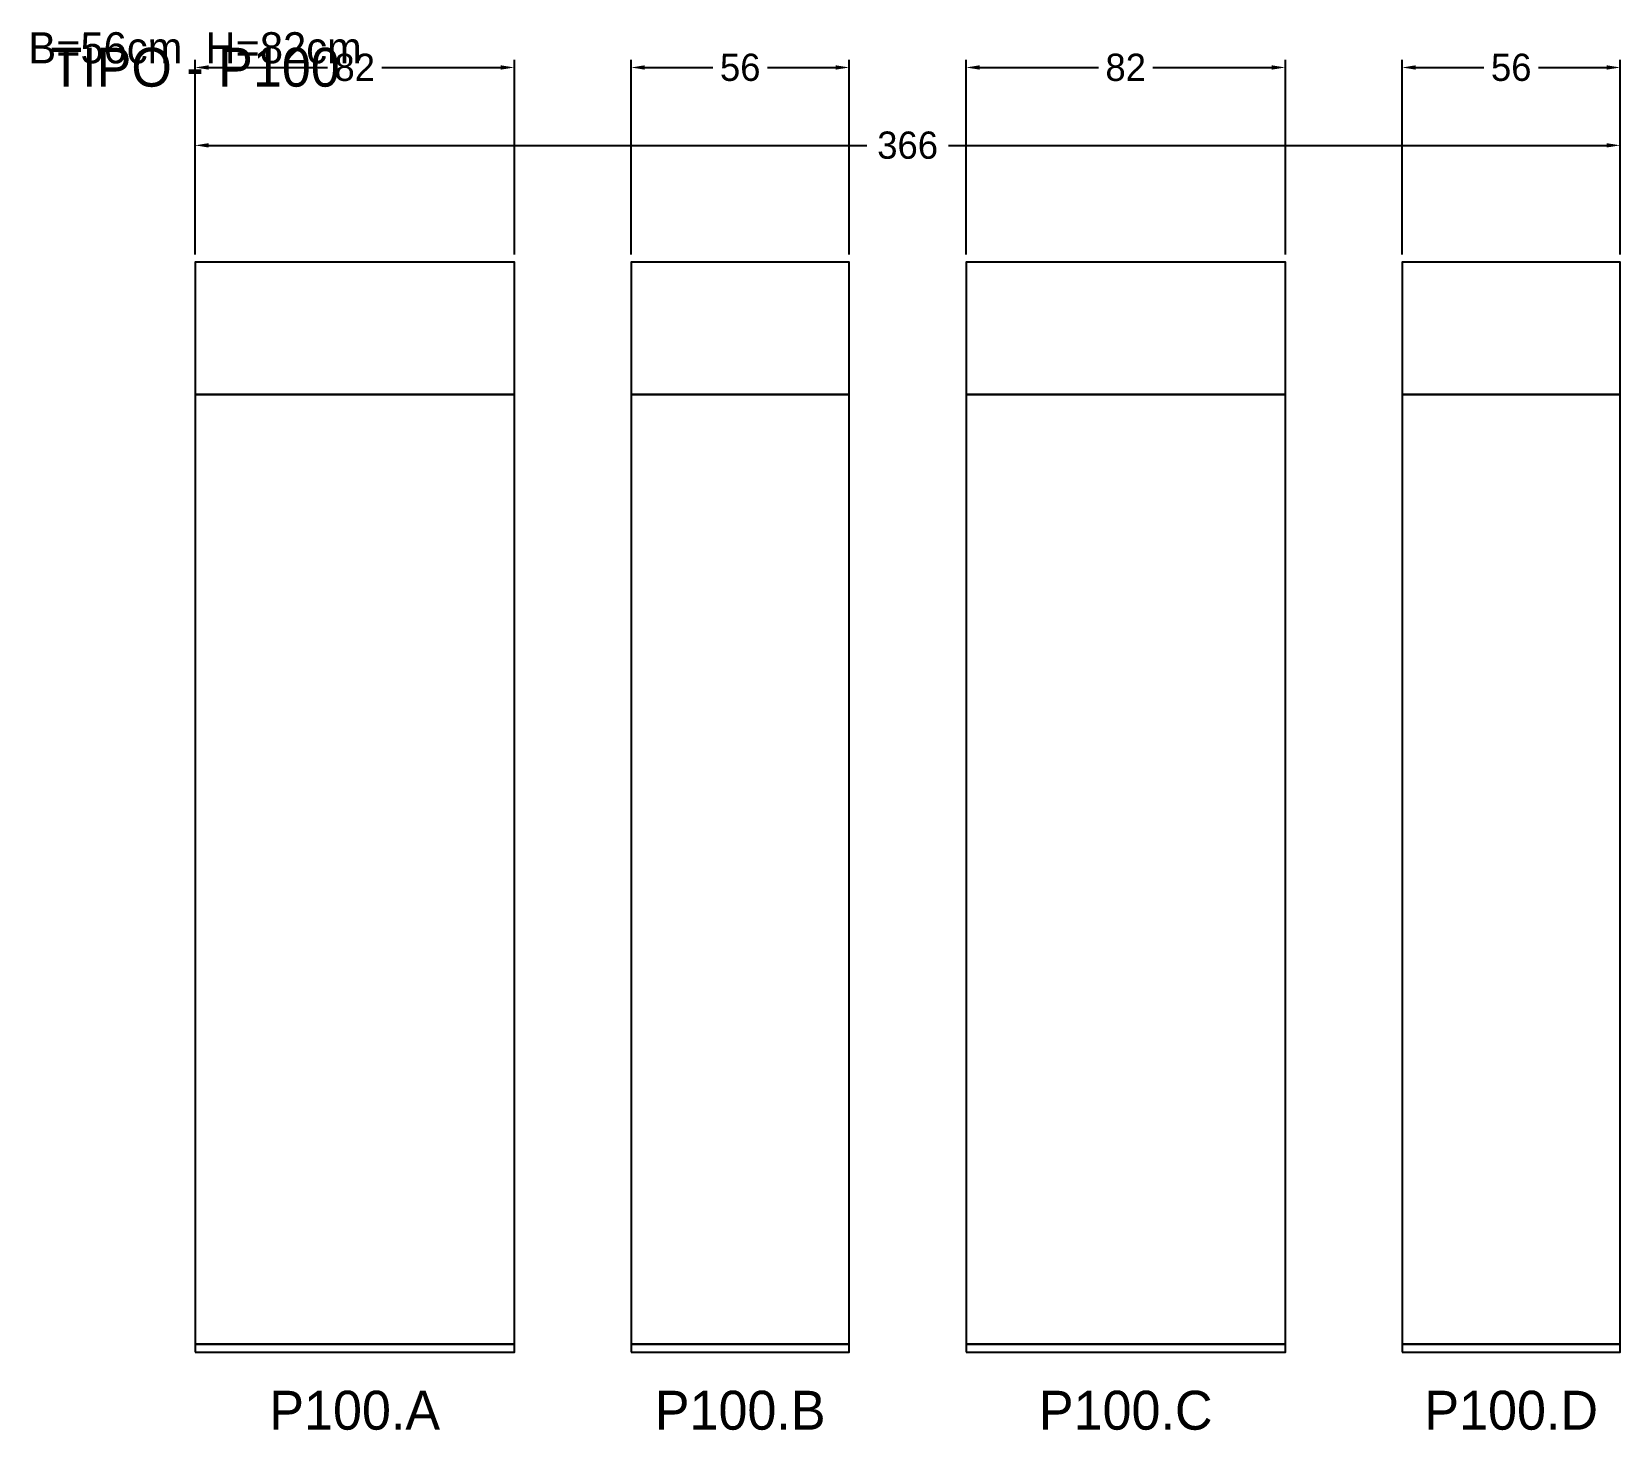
# Model space of a CAD drawing. Header units: metres. Extents: x -42 to 366, y -20 to 339.
import ezdxf

# ---------------------------------------------------------------- set-up
doc = ezdxf.new("R2010")
doc.units = ezdxf.units.M
for name, color, linetype in [('COTA', 3, 'Continuous'), ('Cota Secao (2x)', 3, 'Continuous'), ('NOMENCLATURA', 1, 'Continuous'), ('Paineis', 7, 'Continuous'), ('Texto Secao', 2, 'Continuous')]:
    doc.layers.add(name, color=color, linetype=linetype)
doc.dimstyles.new('COTA', dxfattribs={"dimtxt": 7, "dimasz": 3.5, "dimexe": 2, "dimexo": 2, "dimgap": 1.5, "dimtad": 1, "dimdec": 1, "dimcen": 2.5, "dimclrd": 3, "dimclre": 3, "dimclrt": 3, "dimazin": 3, "dimtfac": 1, "dimtmove": 0, "dimatfit": 3})

# ---------------------------------------------------------------- blocks, each defined once
blk = doc.blocks.new('_CLOSEDFILLED')
at = {"color": 0, "linetype": 'BYBLOCK'}
blk.add_solid([(-1, 0.16), (0, 0), (-1, -0.16)], dxfattribs=at)
blk = doc.blocks.new('*D1')
at = {"color": 3}
for p, q in [((0, 282), (0, 312)), ((366, 282), (366, 312)), ((3.5, 310), (172.5, 310)), ((193.5, 310), (362.5, 310))]:
    blk.add_line(p, q, dxfattribs=at)
at = {"layer": 'Defpoints'}
for p in [(0, 310), (0, 280), (366, 280)]:
    blk.add_point(p, dxfattribs=at)
at = {"layer": 'COTA', "color": 3, "xscale": 3.5, "yscale": 3.5, "rotation": 180}
blk.add_blockref('_CLOSEDFILLED', (0, 310), dxfattribs=at)
at = {"layer": 'COTA', "color": 3, "xscale": 3.5, "yscale": 3.5}
blk.add_blockref('_CLOSEDFILLED', (366, 310), dxfattribs=at)
at = {"layer": 'COTA', "color": 3, "insert": (183, 310), "char_height": 7, "attachment_point": 5}
blk.add_mtext('366', dxfattribs=at)
blk = doc.blocks.new('*D2')
at = {"color": 3}
for p, q in [((0, 282), (0, 332)), ((82, 282), (82, 332)), ((3.5, 330), (34, 330)), ((48, 330), (78.5, 330))]:
    blk.add_line(p, q, dxfattribs=at)
at = {"layer": 'Defpoints'}
for p in [(0, 330), (0, 280), (82, 280)]:
    blk.add_point(p, dxfattribs=at)
at = {"layer": 'COTA', "color": 3, "xscale": 3.5, "yscale": 3.5, "rotation": 180}
blk.add_blockref('_CLOSEDFILLED', (0, 330), dxfattribs=at)
at = {"layer": 'COTA', "color": 3, "xscale": 3.5, "yscale": 3.5}
blk.add_blockref('_CLOSEDFILLED', (82, 330), dxfattribs=at)
at = {"layer": 'COTA', "color": 3, "insert": (41, 330), "char_height": 7, "attachment_point": 5}
blk.add_mtext('82', dxfattribs=at)
blk = doc.blocks.new('*D3')
at = {"color": 3}
for p, q in [((112, 282), (112, 332)), ((168, 282), (168, 332)), ((115.5, 330), (133, 330)), ((147, 330), (164.5, 330))]:
    blk.add_line(p, q, dxfattribs=at)
at = {"layer": 'Defpoints'}
for p in [(112, 330), (112, 280), (168, 280)]:
    blk.add_point(p, dxfattribs=at)
at = {"layer": 'COTA', "color": 3, "xscale": 3.5, "yscale": 3.5, "rotation": 180}
blk.add_blockref('_CLOSEDFILLED', (112, 330), dxfattribs=at)
at = {"layer": 'COTA', "color": 3, "xscale": 3.5, "yscale": 3.5}
blk.add_blockref('_CLOSEDFILLED', (168, 330), dxfattribs=at)
at = {"layer": 'COTA', "color": 3, "insert": (140, 330), "char_height": 7, "attachment_point": 5}
blk.add_mtext('56', dxfattribs=at)
blk = doc.blocks.new('*D4')
at = {"color": 3}
for p, q in [((198, 282), (198, 332)), ((280, 282), (280, 332)), ((201.5, 330), (232, 330)), ((246, 330), (276.5, 330))]:
    blk.add_line(p, q, dxfattribs=at)
at = {"layer": 'Defpoints'}
for p in [(198, 330), (198, 280), (280, 280)]:
    blk.add_point(p, dxfattribs=at)
at = {"layer": 'COTA', "color": 3, "xscale": 3.5, "yscale": 3.5, "rotation": 180}
blk.add_blockref('_CLOSEDFILLED', (198, 330), dxfattribs=at)
at = {"layer": 'COTA', "color": 3, "xscale": 3.5, "yscale": 3.5}
blk.add_blockref('_CLOSEDFILLED', (280, 330), dxfattribs=at)
at = {"layer": 'COTA', "color": 3, "insert": (239, 330), "char_height": 7, "attachment_point": 5}
blk.add_mtext('82', dxfattribs=at)
blk = doc.blocks.new('*D5')
at = {"color": 3}
for p, q in [((310, 282), (310, 332)), ((366, 282), (366, 332)), ((313.5, 330), (331, 330)), ((345, 330), (362.5, 330))]:
    blk.add_line(p, q, dxfattribs=at)
at = {"layer": 'Defpoints'}
for p in [(310, 330), (310, 280), (366, 280)]:
    blk.add_point(p, dxfattribs=at)
at = {"layer": 'COTA', "color": 3, "xscale": 3.5, "yscale": 3.5, "rotation": 180}
blk.add_blockref('_CLOSEDFILLED', (310, 330), dxfattribs=at)
at = {"layer": 'COTA', "color": 3, "xscale": 3.5, "yscale": 3.5}
blk.add_blockref('_CLOSEDFILLED', (366, 330), dxfattribs=at)
at = {"layer": 'COTA', "color": 3, "insert": (338, 330), "char_height": 7, "attachment_point": 5}
blk.add_mtext('56', dxfattribs=at)

msp = doc.modelspace()

# ---------------------------------------------------------------- linework, layer by layer
at = {"layer": 'Paineis'}
for points in [[(0, 246), (82, 246), (82, 280), (0, 280)], [(112, 246), (168, 246), (168, 280), (112, 280)], [(198, 246), (280, 246), (280, 280), (198, 280)], [(310, 246), (366, 246), (366, 280), (310, 280)], [(0, 2), (82, 2), (82, 246), (0, 246)], [(112, 2), (168, 2), (168, 246), (112, 246)], [(198, 2), (280, 2), (280, 246), (198, 246)], [(310, 2), (366, 2), (366, 246), (310, 246)], [(0, 0), (82, 0), (82, 2), (0, 2)], [(112, 0), (168, 0), (168, 2), (112, 2)], [(198, 0), (280, 0), (280, 2), (198, 2)], [(310, 0), (366, 0), (366, 2), (310, 2)]]:
    msp.add_lwpolyline(points, close=True, dxfattribs=at)

# ---------------------------------------------------------------- texts
at = {"layer": 'Cota Secao (2x)', "insert": (0, 335), "char_height": 8, "width": 386, "attachment_point": 5}
msp.add_mtext('B=56cm  H=82cm', dxfattribs=at)
at = {"layer": 'NOMENCLATURA', "insert": (0, 330), "char_height": 10, "width": 300, "attachment_point": 5}
msp.add_mtext('TIPO - P100', dxfattribs=at)
at = {"layer": 'Texto Secao', "char_height": 10, "attachment_point": 5}
for s, insert, width in [('P100.A', (41, -15), 102), ('P100.B', (140, -15), 76), ('P100.C', (239, -15), 102), ('P100.D', (338, -15), 76)]:
    msp.add_mtext(s, dxfattribs=dict(at, insert=insert, width=width))

# ---------------------------------------------------------------- dimensions: what is measured, and where the dimension line sits
at = {"layer": 'COTA'}
for base, p1, p2, picture, middle in [((0, 330), (0, 280), (82, 280), '*D2', (41, 330)), ((112, 330), (112, 280), (168, 280), '*D3', (140, 330)), ((198, 330), (198, 280), (280, 280), '*D4', (239, 330)), ((310, 330), (310, 280), (366, 280), '*D5', (338, 330)), ((0, 310), (0, 280), (366, 280), '*D1', (183, 310))]:
    dim = msp.add_linear_dim(base=base, p1=p1, p2=p2, dimstyle='COTA', dxfattribs=at)
    dim.commit()
    dim.dimension.update_dxf_attribs({"geometry": picture, "text_midpoint": middle})

doc.saveas('drawing.dxf')
